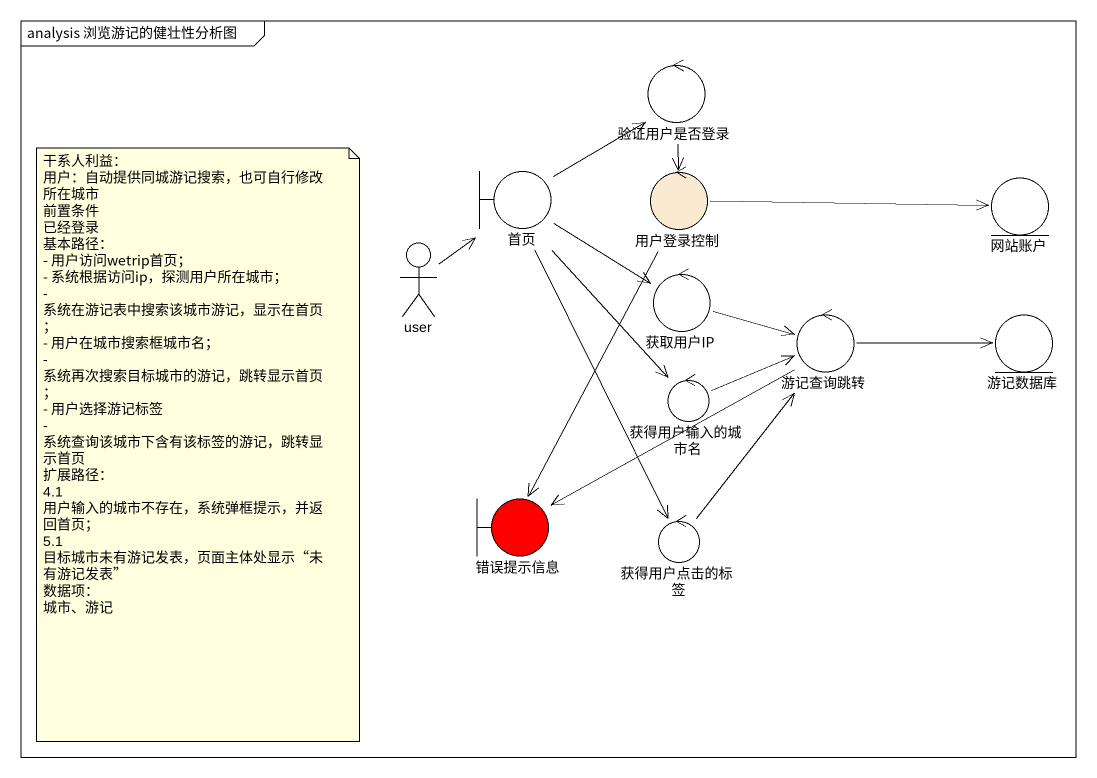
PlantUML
@startuml
mainframe analysis 浏览游记的健壮性分析图
control 验证用户是否登录
boundary 首页
control 用户登录控制 #FAEAD2
entity 网站账户
actor user
control 获取用户IP
control 游记查询跳转
entity 游记数据库
control 获得用户输入的城市名
boundary 错误提示信息 #FF0000
control 获得用户点击的标签
验证用户是否登录 --> 用户登录控制
首页 -up-> 验证用户是否登录
首页 --> 获取用户IP
首页 --> 获得用户输入的城市名
首页 --> 获得用户点击的标签
用户登录控制 -right-> 网站账户
用户登录控制 --> 错误提示信息
user -up-> 首页
获取用户IP -right-> 游记查询跳转
游记查询跳转 -right-> 游记数据库
游记查询跳转 --> 错误提示信息
获得用户输入的城市名 -right-> 游记查询跳转
获得用户点击的标签 -up-> 游记查询跳转
note as N1
  干系人利益：
  用户：自动提供同城游记搜索，也可自行修改所在城市
  前置条件
  已经登录
  基本路径：
  - 用户访问wetrip首页；
  - 系统根据访问ip，探测用户所在城市；
  - 系统在游记表中搜索该城市游记，显示在首页；
  - 用户在城市搜索框城市名；
  - 系统再次搜索目标城市的游记，跳转显示首页；
  - 用户选择游记标签
  - 系统查询该城市下含有该标签的游记，跳转显示首页
  扩展路径：
  4.1 用户输入的城市不存在，系统弹框提示，并返回首页；
  5.1 目标城市未有游记发表，页面主体处显示“未有游记发表”
  数据项：
  城市、游记
end note
@enduml
